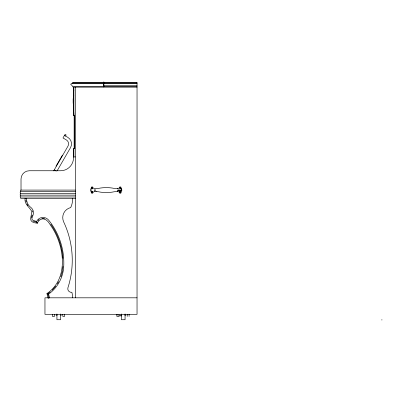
<?xml version="1.0" encoding="UTF-8"?>
<svg xmlns="http://www.w3.org/2000/svg" width="402" height="402" viewBox="0 0 402 402"><rect width="100%" height="100%" fill="white"/><g stroke="black" fill="none" stroke-linecap="round" stroke-linejoin="round"><path stroke-width="0.6" d="M95.003 189.794L95.003 190.377M117.736 190.654L117.736 190.377L121.394 190.377L117.736 190.086L121.394 190.086L121.394 188.704M117.731 191.141L117.283 191.468M62.978 266.466L62.305 271.737L60.858 276.847M31.306 217.723L32.255 215.095M104.193 82.586L103.796 81.897L103.399 82.586M59.31 160.478L59.536 160.076M48.451 298.083L49.531 297.812L48.612 294.128A36.321 36.321 0 0 0 63.722 266.506A68.018 68.018 0 0 0 48.984 220.547A7.904 7.904 0 0 0 44.929 217.708A6.95 6.95 0 0 0 36.602 221.477L33.346 220.427A1.884 1.884 0 0 1 32.014 217.949L32.959 215.351A6.663 6.663 0 0 0 31.195 207.728A10.98 10.98 0 0 1 26.512 198.372L25.04 198.382C24.13 204.221 29.678 207.196 31.874 211.588C31.23 217.934 27.637 222.155 37.326 223.256C38.21 220.557 40.944 218.381 43.863 218.969C48.295 219.874 49.923 224.924 52.451 228.045C64.621 247.511 68.601 278.998 46.949 293.555L48.104 298.168M65.571 136.062L65.938 135.424A0.643 0.643 0 0 0 65.702 134.544A0.643 0.643 0 0 0 64.822 134.781L62.978 137.966L66.285 139.876A4.603 4.603 0 0 1 67.968 146.167L53.697 170.885M62.451 155.071L55.973 166.217M55.205 170.478L55.391 170.162M57.114 170.86L70.521 147.64A7.553 7.553 0 0 0 67.757 137.323L64.451 135.419M57.3 283.963L58.662 281.681M94.902 190.377L95.003 189.257M55.772 286.139L52.25 290.113M38.049 220.522L39.1 219.477M50.275 291.897L47.768 293.837L48.808 297.993M75.46 191.468L20.653 191.468L20.1 192.387L20.653 193.307L75.46 193.307M20.653 193.307L20.1 194.226L20.653 195.146L75.46 195.146M20.653 195.146L20.1 196.07L20.653 196.99L75.46 196.99M72.566 82.978L73.043 82.355L103.706 82.355L103.706 87.144L73.043 87.144L73.043 86.681L103.706 86.681M41.778 218.266L44.717 218.422M92.023 191.387L92.309 191.402A0.553 0.553 0 0 1 92.254 192.468L91.968 192.452A0.553 0.553 0 0 1 92.023 191.387L92.023 192.452M103.706 82.998L72.4 82.998L72.4 83.46M103.887 82.998L137.037 82.998M103.706 83.46L72.124 83.46C71.455 83.314 70.149 84.405 71.124 84.837M103.887 83.46L137.037 83.46M103.887 85.762L137.037 85.762M103.887 86.681L137.037 86.681M137.037 87.144L103.887 87.144L103.887 82.355L137.037 82.355L137.037 314.384L44.959 314.384L44.959 297.812L137.037 297.812M73.873 90.505L73.445 90.505L73.445 99.188M73.596 90.787L73.873 90.787M73.445 94.746L73.687 100.676M73.596 95.168L73.873 95.168M73.687 98.666L73.174 98.666L73.174 103.42M73.174 98.852L73.687 98.852M73.174 99.817L73.445 99.817M73.174 100.676L73.873 100.676M73.174 101.952L73.873 101.952M73.35 107.379L73.35 111.62M73.873 112.987L73.32 112.987L73.32 101.952M73.873 115.364L73.641 112.525M75.345 156.936L73.325 156.936L73.32 148.65L74.516 148.65L74.516 115.505L73.873 115.505L73.873 87.259M117.721 188.704L114.012 188.377A11.663 3.02 0 0 0 98.626 188.377L95.003 188.704A2.236 2.236 0 0 1 92.691 186.955L91.586 186.955L90.48 190.086L91.586 193.216L92.691 193.216A2.377 2.377 0 0 1 95.003 191.468L98.626 191.794A11.663 3.02 0 0 0 114.012 191.794L117.379 191.468A2.236 2.236 0 0 1 119.69 193.216L120.796 193.216L121.896 190.086L120.796 186.955L119.69 186.955A2.377 2.377 0 0 1 117.379 188.704M75.46 190.086L20.653 190.086L20.653 191.468M119.701 191.834L120.781 191.834M119.701 192.015L120.781 192.015M75.46 198.372L20.653 198.372L20.653 196.99M56.009 315.123L57.3 315.123M60.677 315.123L61.536 315.123M120.464 315.123L121.751 315.123M124.7 315.123L125.987 315.123M118.957 315.861L121.751 315.861M33.12 221.135L36.969 222.376M71.44 84.872L72.807 86.651M46.949 293.555L48.612 294.128M54.25 169.925L56.29 171.106M96.842 191.468L96.646 191.468M28.004 205.633L26.999 203.98M50.838 224.266C57.848 234.26 62.064 246.165 62.913 258.34M36.602 221.477L37.326 223.256M32.416 210.829L32.693 212.03M26.276 202.176L25.864 200.281M94.912 191.327L95.003 191.141M381.9 319.555L381.9 320.103M129.082 314.173L129.082 316.414M127.243 314.389L127.243 316.414M125.067 313.932L125.067 319.726L121.384 319.726L121.384 313.932M120.334 187.704L120.334 188.784M120.148 187.704L120.148 188.784M118.977 314.384L118.977 316.414L116.856 316.414L116.856 314.384M117.138 314.696L117.138 315.123M95.003 190.226L95.003 190.915M92.234 187.699L92.234 188.784M92.234 191.387L92.234 192.468M92.048 187.704L92.048 188.784M91.219 189.513L91.219 190.654M75.345 87.289L75.345 297.812M74.149 115.505L74.149 148.65M73.873 148.65L73.873 156.936M73.757 112.525L73.757 115.173M73.717 112.54L73.717 115.118M73.596 87.224L73.596 100.676M73.556 112.741L73.556 113.696M73.506 156.936L73.506 157.855A12.889 12.889 0 0 1 60.612 170.749L29.306 170.749A8.286 8.286 0 0 0 21.02 179.036L21.02 190.262M64.632 314.173L64.632 316.414L62.787 316.414L62.787 314.389M60.612 313.932L60.612 319.726L56.928 319.726L56.928 313.932M54.526 314.384L54.526 316.414L52.401 316.414L52.401 314.384M72.551 198.372A19.165 19.165 0 0 1 70.707 207.578A10.301 10.301 0 0 0 63.712 221.999A89.757 89.757 0 0 1 67.948 287.686A3.553 3.553 0 0 0 71.852 292.289A17.783 17.783 0 0 1 72.551 297.812M119.706 191.784L119.706 192.071A0.553 0.553 0 0 0 120.776 192.071L120.776 191.784A0.553 0.553 0 0 0 119.706 191.784M92.113 187.689L91.973 187.719A0.553 0.553 0 0 0 92.023 188.784L92.309 188.769A0.553 0.553 0 0 0 92.254 187.704L92.113 187.689M120.243 187.689L120.097 187.709A0.553 0.553 0 0 0 120.097 188.774L120.384 188.774A0.553 0.553 0 0 0 120.384 187.709L120.243 187.689"/></g></svg>
